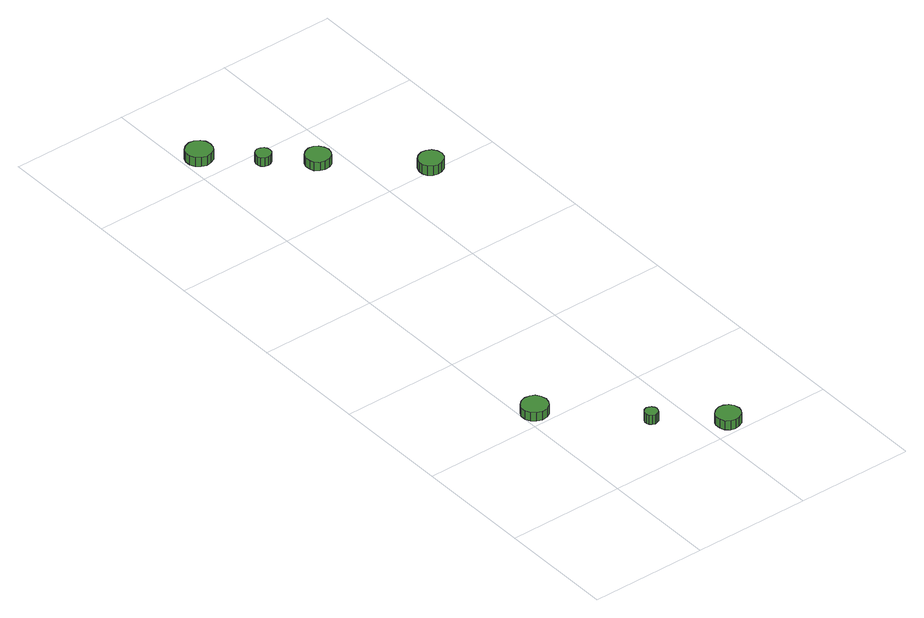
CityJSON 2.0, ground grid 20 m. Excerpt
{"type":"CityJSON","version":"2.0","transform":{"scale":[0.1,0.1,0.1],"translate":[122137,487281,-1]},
"CityObjects":{
"tree1":{"type":"SolitaryVegetationObject","attributes":{"function":"something"},"geometry":[{"type":"MultiSurface","lod":"1","boundaries":[[[0,1,2,3,4,5,6,7,8,9,10,11,12,13,14]],[[15,16,17,18,19,20,21,22,23,24,25,26,27,28,29]],[[0,29,28,1]],[[1,28,27,2]],[[2,27,26,3]],[[3,26,25,4]],[[4,25,24,5]],[[5,24,23,6]],[[6,23,22,7]],[[7,22,21,8]],[[8,21,20,9]],[[9,20,19,10]],[[10,19,18,11]],[[11,18,17,12]],[[12,17,16,13]],[[13,16,15,14]],[[14,15,29,0]]]}]},
"tree2":{"type":"SolitaryVegetationObject","attributes":{"function":"something"},"geometry":[{"type":"MultiSurface","lod":"1","boundaries":[[[30,31,32,33,34,35,36,37,38,39,40,41,42,43,44]],[[45,46,47,48,49,50,51,52,53,54,55,56,57,58,59]],[[30,59,58,31]],[[31,58,57,32]],[[32,57,56,33]],[[33,56,55,34]],[[34,55,54,35]],[[35,54,53,36]],[[36,53,52,37]],[[37,52,51,38]],[[38,51,50,39]],[[39,50,49,40]],[[40,49,48,41]],[[41,48,47,42]],[[42,47,46,43]],[[43,46,45,44]],[[44,45,59,30]]]}]},
"tree3":{"type":"SolitaryVegetationObject","attributes":{"function":"something"},"geometry":[{"type":"MultiSurface","lod":"1","boundaries":[[[60,61,62,63,64,65,66,67,68,69,70,71,72,73,74]],[[75,76,77,78,79,80,81,82,83,84,85,86,87,88,89]],[[60,89,88,61]],[[61,88,87,62]],[[62,87,86,63]],[[63,86,85,64]],[[64,85,84,65]],[[65,84,83,66]],[[66,83,82,67]],[[67,82,81,68]],[[68,81,80,69]],[[69,80,79,70]],[[70,79,78,71]],[[71,78,77,72]],[[72,77,76,73]],[[73,76,75,74]],[[74,75,89,60]]]}]},
"tree4":{"type":"SolitaryVegetationObject","attributes":{"function":"something"},"geometry":[{"type":"MultiSurface","lod":"1","boundaries":[[[90,91,92,93,94,95,96,97,98,99,100,101,102,103,104]],[[105,106,107,108,109,110,111,112,113,114,115,116,117,118,119]],[[90,119,118,91]],[[91,118,117,92]],[[92,117,116,93]],[[93,116,115,94]],[[94,115,114,95]],[[95,114,113,96]],[[96,113,112,97]],[[97,112,111,98]],[[98,111,110,99]],[[99,110,109,100]],[[100,109,108,101]],[[101,108,107,102]],[[102,107,106,103]],[[103,106,105,104]],[[104,105,119,90]]]}]},
"tree5":{"type":"SolitaryVegetationObject","attributes":{"function":"something"},"geometry":[{"type":"MultiSurface","lod":"1","boundaries":[[[120,121,122,123,124,125,126,127,128,129,130,131,132,133,134]],[[135,136,137,138,139,140,141,142,143,144,145,146,147,148,149]],[[120,149,148,121]],[[121,148,147,122]],[[122,147,146,123]],[[123,146,145,124]],[[124,145,144,125]],[[125,144,143,126]],[[126,143,142,127]],[[127,142,141,128]],[[128,141,140,129]],[[129,140,139,130]],[[130,139,138,131]],[[131,138,137,132]],[[132,137,136,133]],[[133,136,135,134]],[[134,135,149,120]]]}]},
"tree6":{"type":"SolitaryVegetationObject","attributes":{"function":"something"},"geometry":[{"type":"MultiSurface","lod":"1","boundaries":[[[150,151,152,153,154,155,156,157,158,159,160,161,162,163,164]],[[165,166,167,168,169,170,171,172,173,174,175,176,177,178,179]],[[150,179,178,151]],[[151,178,177,152]],[[152,177,176,153]],[[153,176,175,154]],[[154,175,174,155]],[[155,174,173,156]],[[156,173,172,157]],[[157,172,171,158]],[[158,171,170,159]],[[159,170,169,160]],[[160,169,168,161]],[[161,168,167,162]],[[162,167,166,163]],[[163,166,165,164]],[[164,165,179,150]]]}]},
"tree7":{"type":"SolitaryVegetationObject","attributes":{"function":"something"},"geometry":[{"type":"MultiSurface","lod":"1","boundaries":[[[180,181,182,183,184,185,186,187,188,189,190,191,192,193,194]],[[195,196,197,198,199,200,201,202,203,204,205,206,207,208,209]],[[180,209,208,181]],[[181,208,207,182]],[[182,207,206,183]],[[183,206,205,184]],[[184,205,204,185]],[[185,204,203,186]],[[186,203,202,187]],[[187,202,201,188]],[[188,201,200,189]],[[189,200,199,190]],[[190,199,198,191]],[[191,198,197,192]],[[192,197,196,193]],[[193,196,195,194]],[[194,195,209,180]]]}]}
},
"vertices":[
[45,228,24],[43,237,24],[38,245,24],[30,249,24],[21,250,24],[12,247,24],[5,241,24],[1,233,24],[1,223,24],[5,215,24],[12,209,24],[21,206,24],[30,207,24],[38,211,24],[43,219,24],[43,219,8],[38,211,8],[30,207,8],[21,206,8],[12,209,8],[5,215,8],[1,223,8],[1,233,8],[5,241,8],[12,247,8],[21,250,8],[30,249,8],[38,245,8],[43,237,8],[45,228,8],
[160,103,25],[159,107,25],[156,111,25],[152,113,25],[148,114,25],[143,112,25],[140,109,25],[138,105,25],[138,100,25],[140,96,25],[143,93,25],[148,91,25],[152,92,25],[156,94,25],[159,98,25],[159,98,8],[156,94,8],[152,92,8],[148,91,8],[143,93,8],[140,96,8],[138,100,8],[138,105,8],[140,109,8],[143,112,8],[148,114,8],[152,113,8],[156,111,8],[159,107,8],[160,103,8],
[258,26,25],[256,35,25],[251,42,25],[243,46,25],[235,47,25],[227,44,25],[220,38,25],[217,31,25],[217,22,25],[220,14,25],[227,8,25],[235,6,25],[243,7,25],[251,11,25],[256,18,25],[256,18,8],[251,11,8],[243,7,8],[235,6,8],[227,8,8],[220,14,8],[217,22,8],[217,31,8],[220,38,8],[227,44,8],[235,47,8],[243,46,8],[251,42,8],[256,35,8],[258,26,8],
[50,1047,25],[48,1056,25],[43,1063,25],[35,1068,25],[26,1069,25],[17,1066,25],[10,1060,25],[6,1052,25],[6,1042,25],[10,1034,25],[17,1028,25],[26,1025,25],[35,1026,25],[43,1030,25],[48,1038,25],[48,1038,8],[43,1030,8],[35,1026,8],[26,1025,8],[17,1028,8],[10,1034,8],[6,1042,8],[6,1052,8],[10,1060,8],[17,1066,8],[26,1069,8],[35,1068,8],[43,1063,8],[48,1056,8],[50,1047,8],
[112,980,24],[111,985,24],[108,989,24],[103,992,24],[98,993,24],[92,991,24],[88,987,24],[86,982,24],[86,977,24],[88,972,24],[92,968,24],[98,967,24],[103,967,24],[108,970,24],[111,974,24],[111,974,8],[108,970,8],[103,967,8],[98,967,8],[92,968,8],[88,972,8],[86,977,8],[86,982,8],[88,987,8],[92,991,8],[98,993,8],[103,992,8],[108,989,8],[111,985,8],[112,980,8],
[182,925,24],[180,933,24],[175,940,24],[168,945,24],[159,946,24],[151,943,24],[144,937,24],[141,929,24],[141,920,24],[144,912,24],[151,907,24],[159,904,24],[168,905,24],[175,909,24],[180,916,24],[180,916,8],[175,909,8],[168,905,8],[159,904,8],[151,907,8],[144,912,8],[141,920,8],[141,929,8],[144,937,8],[151,943,8],[159,946,8],[168,945,8],[175,940,8],[180,933,8],[182,925,8],
[308,808,26],[306,817,26],[301,824,26],[293,828,26],[285,829,26],[277,826,26],[270,820,26],[267,812,26],[267,804,26],[270,796,26],[277,790,26],[285,788,26],[293,789,26],[301,793,26],[306,800,26],[306,800,8],[301,793,8],[293,789,8],[285,788,8],[277,790,8],[270,796,8],[267,804,8],[267,812,8],[270,820,8],[277,826,8],[285,829,8],[293,828,8],[301,824,8],[306,817,8],[308,808,8]
]}
